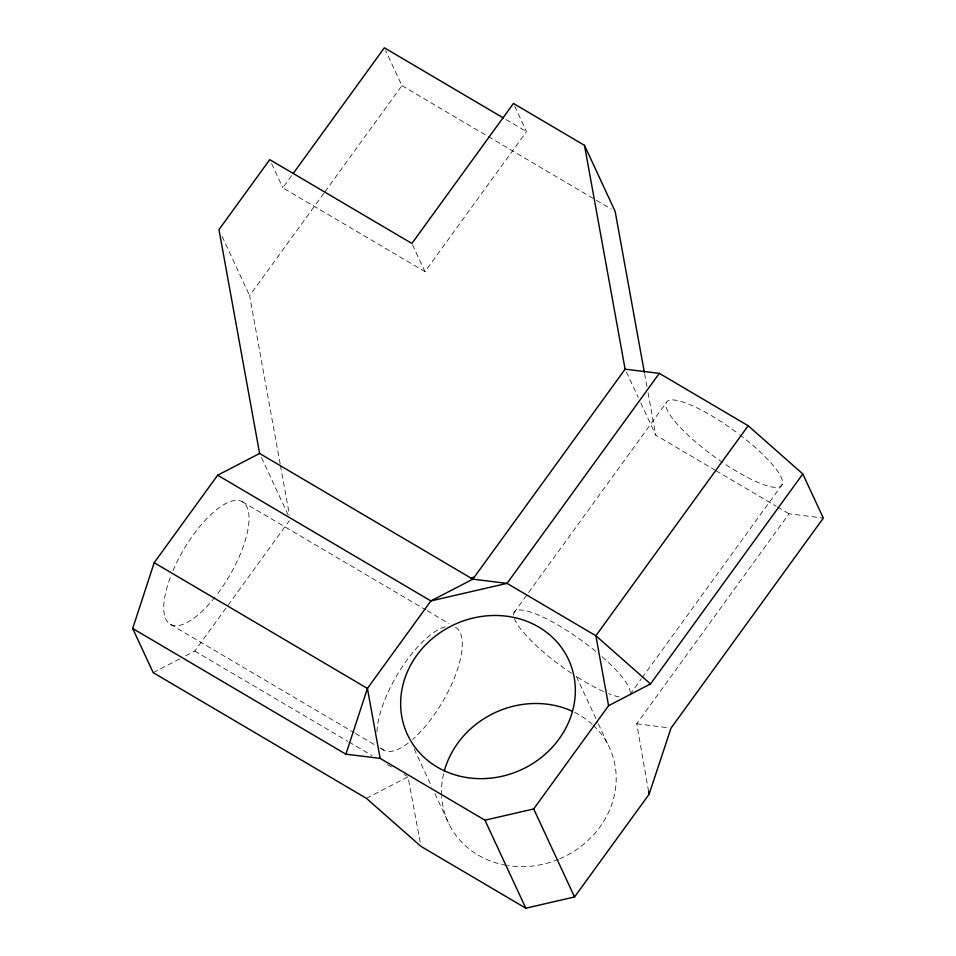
<?xml version="1.0" encoding="UTF-8"?>
<svg xmlns="http://www.w3.org/2000/svg" width="956" height="956" viewBox="0 0 956 956"><rect width="100%" height="100%" fill="white"/><g stroke="black" fill="none" stroke-linecap="round" stroke-linejoin="round"><path stroke-width="0.72" stroke-dasharray="4.78 3.58" d="M514.675 106.128L526.505 131.605L424.966 271.624L282.821 187.806L291.568 175.737M280.144 463.887L249.624 295.655L324.012 193.064M324.897 191.857L401.914 85.646L385.603 50.501M185.691 655.804L194.797 651.084L227.193 606.403M228.066 605.196L289.357 520.685M513.91 612.772L666.213 402.763M629.932 694.534L641.309 678.844M642.193 677.637L782.235 484.525M648.586 791.341L636.732 723.764L789.035 513.754L823.319 518.116M153.187 672.654L180.493 658.493M366.423 798.368L408.021 776.798L420.437 843.491M636.732 723.764L669.594 727.946M506.011 119.536L526.505 131.605M401.914 85.646L611.29 209.089M640.759 402.846L655.768 435.183L714.706 469.934M715.984 470.687L776.212 506.202M777.491 506.955L789.035 513.754M242.238 501.673L425.922 609.976M427.201 610.729L449.045 623.599M170.55 624.447L354.234 732.738M355.513 733.503L374.788 744.855M379.926 747.891L383.774 750.161M194.797 651.084L347.649 741.199M348.94 741.964L372.063 755.587M387.467 764.681L391.327 766.951M404.173 774.527L406.742 776.045M626.371 371.86L638.25 397.457M412.514 244.796L424.966 271.624M576.301 676.346L597.667 722.389M598.301 723.74L608.351 745.405M271.612 163.667L282.821 187.806M222.103 236.383L249.624 295.655M414.151 748.918L431.754 786.836M434.896 793.6L449.344 824.753M261.478 457.506L289.608 518.128M644.607 373.736L646.997 386.905M648.06 392.761L655.768 435.183M280.419 465.345L289.441 515.081M739.669 434.741A71.091 16.36 35.9 0 1 782.02 484.979A71.091 16.36 35.9 0 1 723.859 463.337M722.676 462.537A71.091 16.36 35.9 0 1 666.428 402.297A71.091 16.36 35.9 0 1 738.522 433.869M619.058 696.9A71.091 16.36 35.9 0 1 608.554 693.638M603.606 691.558A71.091 16.36 35.9 0 1 576.277 676.442M571.557 673.347A71.091 16.36 35.9 0 1 514.28 618.221M513.599 615.162A71.091 16.36 35.9 0 1 596.436 651.944M602.077 656.736A71.091 16.36 35.9 0 1 630.243 692.144M172.964 570.732A71.091 26.386 -59.5 0 1 242.489 501.816A71.091 26.386 -59.5 0 1 215.889 595.982M214.969 597.142A71.091 26.386 -59.5 0 1 171.064 624.71A71.091 26.386 -59.5 0 1 170.777 576.157M455.462 627.387A71.091 26.386 -59.5 0 1 455.283 675.569A71.091 26.386 -59.5 0 1 412.622 739.478M408.236 743.075A71.091 26.386 -59.5 0 1 379.747 746.17M376.987 731.782A71.091 26.386 -59.5 0 1 401.604 667.79A71.091 26.386 -59.5 0 1 445.819 626.634M593.306 725.329A88.86 79.934 -24.9 0 1 559.762 858.799M558.423 859.36A88.86 79.934 -24.9 0 1 507.755 865.574M506.357 865.347A88.86 79.934 -24.9 0 1 441.672 796.575M441.588 795.153A88.86 79.934 -24.9 0 1 443.584 773.858M574.556 712.328A88.86 79.934 -24.9 0 1 592.266 724.373"/><path stroke-width="1.43" d="M525.812 908.2L420.975 846.395L366.423 798.368L153.187 672.654L132.681 628.474L154.191 562.714L217.657 475.216L259.602 453.467L472.826 579.181L507.027 583.363L595.875 635.752L650.51 683.946L802.813 473.937L748.178 425.743L659.329 373.354L625.116 369.171L472.826 579.181L430.881 600.93L367.427 688.428L345.905 754.188L380.118 758.371L484.955 820.188L525.812 908.2L574.544 896.955L649.1 794.281L671.016 728.125L823.319 518.116L802.813 473.937M293.325 173.323L384.348 47.8L503.454 118.018M659.329 373.354L507.027 583.363L430.881 600.93L217.657 475.216M748.178 425.743L595.875 635.752L608.566 705.695L533.687 808.943L484.955 820.188M608.566 705.695L650.51 683.946M474.296 577.149L470.77 577.962M644.344 372.278L615.138 211.36L584.498 145.348L513.432 103.451L411.893 243.457L269.747 159.64L218.972 229.643L259.602 453.467M154.191 562.714L367.427 688.428L380.118 758.371M132.681 628.474L345.905 754.188M533.687 808.943L574.544 896.955M584.498 145.348L625.116 369.171M648.586 791.341L649.1 794.281M444.301 771.026A88.86 79.934 -24.9 0 1 571.915 711.085M457.35 775.531A88.86 79.934 -24.9 0 0 574.15 677.195A88.86 79.934 -24.9 0 0 432.482 638.465A88.86 79.934 -24.9 0 0 457.35 775.531"/></g></svg>
